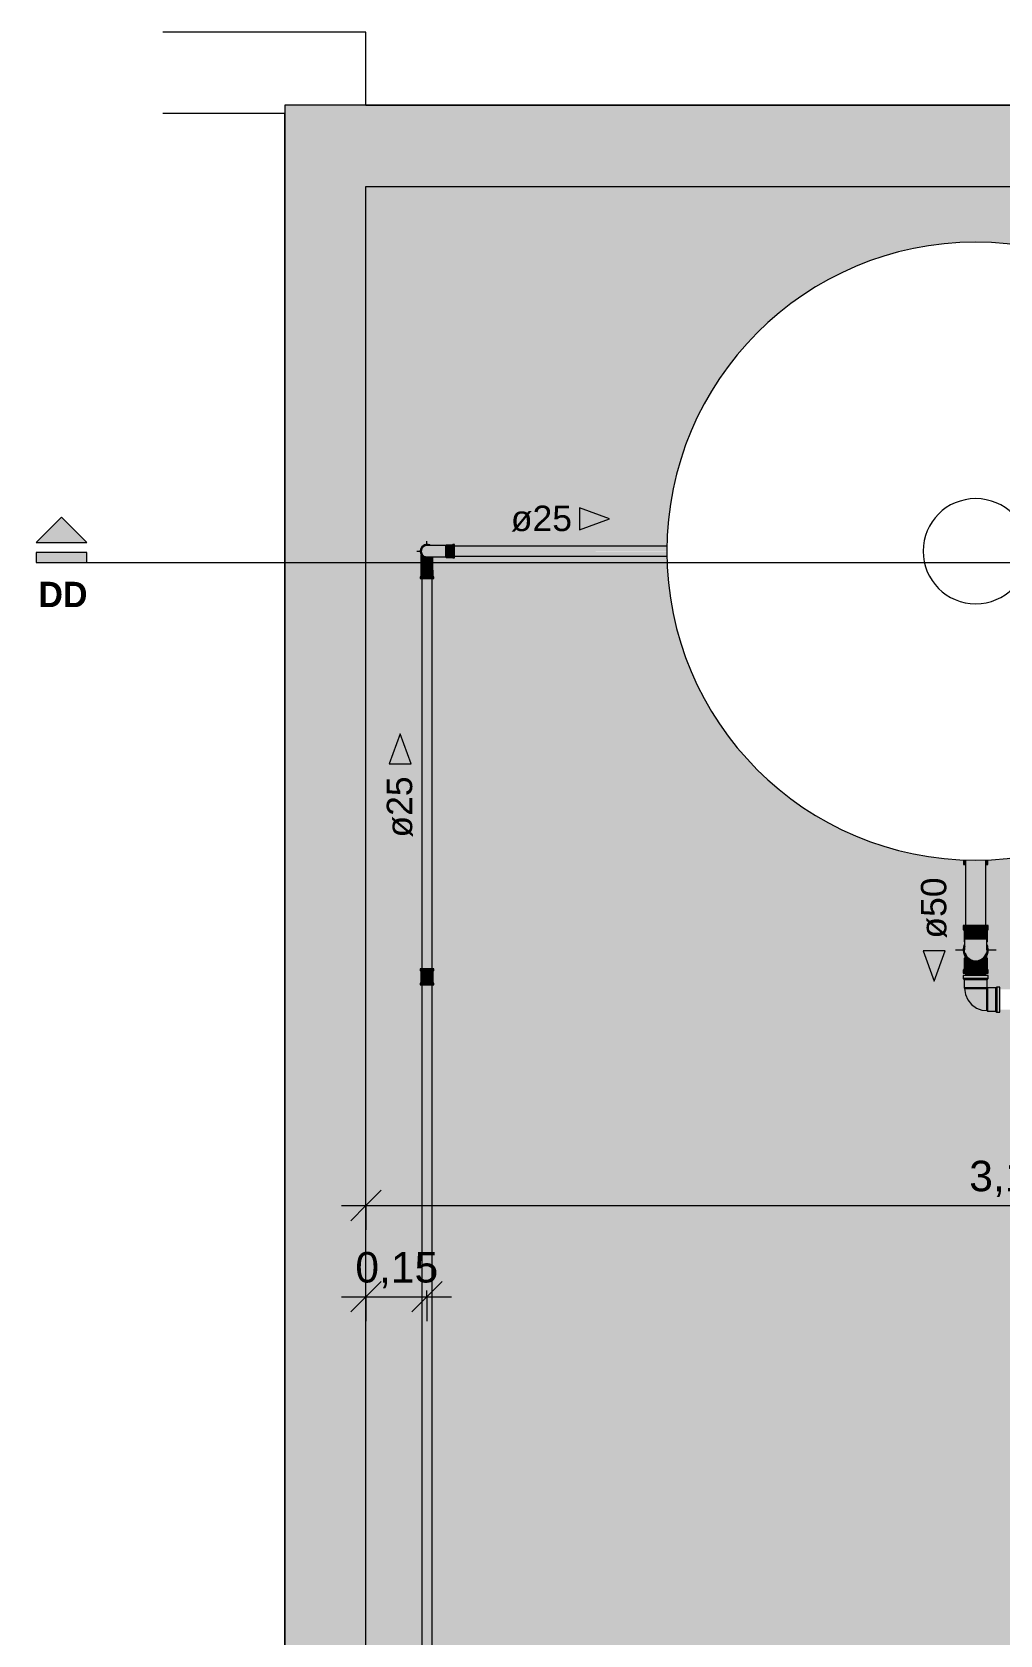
# Model space of a CAD drawing. Header units: metres. Extents: x -0.9 to 62, y -37.3 to 60.
# Drawn here: x 11.486 to 13.868, y 55.609 to 59.552 of the extents above; entities that cross this region are included whole.
import ezdxf

# ---------------------------------------------------------------- set-up
doc = ezdxf.new("R2010")
doc.units = ezdxf.units.M
for name, color, linetype, lineweight in [('A-ANNO-DIMS', 7, 'Continuous', 5), ('A-ANNO-DIMS-25', 7, 'Continuous', 5), ('A-DETL', 7, 'Continuous', 5), ('G-ANNO-SYMB', 7, 'Continuous', 5), ('G-ANNO-TEXT', 7, 'Continuous', 5), ('P-PIPE', 7, 'Continuous', 5), ('P-PIPE-CNTR', 7, 'Continuous', 5), ('P-PIPE-IDEN', 7, 'Continuous', 5), ('P-SANR-FIXT', 7, 'Continuous', 5)]:
    doc.layers.add(name, color=color, linetype=linetype, lineweight=lineweight)
doc.layers.add('A-FLOR', color=7, linetype='Continuous', lineweight=9, true_color=0x007f00)
doc.styles.add('Arial_2', font='arial.ttf', dxfattribs={"height": 0.075})
doc.styles.add('Arial_3', font='arial.ttf', dxfattribs={"height": 0.0625})
doc.styles.add('Century Gothic_B_1', font='GOTHICB.TTF', dxfattribs={"height": 0.0625})
doc.dimstyles.new('Diagonal_-_2_mm_Arial_-_PRETO', dxfattribs={"dimscale": 0.3048, "dimtxt": 0.076519, "dimasz": 0.246063, "dimexe": 0.19685, "dimexo": 0.123031, "dimgap": 0.04101, "dimtad": 1, "dimrnd": 0.01, "dimzin": 0, "dimdsep": 46, "dimtxsty": 'Arial_2', "dimblk1": 'OBLIQUE', "dimblk2": 'OBLIQUE', "dimsah": 1, "dimcen": 0.09, "dimdle": 0.19685, "dimazin": 0, "dimtfac": 1, "dimtdec": 4, "dimtix": 1, "dimtmove": 0, "dimatfit": 3, "dimfxl": 1, "dimtvp": 1, "dimtolj": 1, "dimtzin": 0, "dimarcsym": 2})

# ---------------------------------------------------------------- blocks, each defined once
blk = doc.blocks.new('AF_Soldavel_Curva 45_90 - Standard-V3-COBERTA 2')
at = {"layer": 'P-PIPE', "true_color": 0x69503c}
h = blk.add_hatch(color=27, dxfattribs=at)
h.paths.add_polyline_path([(42.7358, 58.2583), (42.7358, 58.2586), (42.7358, 58.2583)])
h.paths.add_polyline_path([(42.7392, 58.2588), (42.7409, 58.2592), (42.74, 58.2591)])
h.paths.add_polyline_path([(42.7444, 58.2888), (42.7444, 58.2889), (42.7444, 58.2889)])
for points in [[(42.7224, 58.2289), (42.7358, 58.2289), (42.7358, 58.2583), (42.7307, 58.2592), (42.7268, 58.2611), (42.7232, 58.2642), (42.7218, 58.2663), (42.7219, 58.2351), (42.722, 58.2289)], [(42.7433, 58.2289), (42.7496, 58.2289), (42.7498, 58.2608), (42.744, 58.2605), (42.7387, 58.2586), (42.7358, 58.2583), (42.736, 58.2289), (42.7432, 58.2289)], [(42.7357, 58.2074), (42.7358, 58.2074), (42.7357, 58.2114), (42.7195, 58.2114), (42.7195, 58.2074), (42.7337, 58.2074)], [(42.7261, 58.2114), (42.7358, 58.2114), (42.7357, 58.2128), (42.7207, 58.2126), (42.7199, 58.2114), (42.7252, 58.2114)], [(42.731, 58.2278), (42.7358, 58.2278), (42.7358, 58.2289), (42.7218, 58.2288), (42.7209, 58.2278), (42.7306, 58.2278)], [(42.7302, 58.2128), (42.7358, 58.2128), (42.7358, 58.2278), (42.7209, 58.2278), (42.7209, 58.2128), (42.7295, 58.2128)], [(42.7448, 58.2278), (42.7507, 58.2278), (42.7496, 58.2289), (42.7358, 58.2289), (42.7358, 58.2278), (42.7447, 58.2278)], [(42.7507, 58.2128), (42.7507, 58.2278), (42.7358, 58.2278), (42.7358, 58.2128), (42.7501, 58.2128)], [(42.752, 58.2114), (42.7507, 58.2128), (42.7358, 58.2128), (42.7358, 58.2114), (42.7517, 58.2114)], [(42.739, 58.2074), (42.7523, 58.2074), (42.752, 58.2114), (42.7358, 58.2114), (42.7358, 58.2074), (42.7387, 58.2074)]]:
    blk.add_hatch(color=27, dxfattribs=at).paths.add_polyline_path(points)
at = {"layer": 'P-PIPE'}
for p, q in [((42.7207, 58.2128), (42.7193, 58.2114)), ((42.7193, 58.2114), (42.7193, 58.2074)), ((42.7193, 58.2114), (42.7358, 58.2114)), ((42.7193, 58.2074), (42.7358, 58.2074)), ((42.7218, 58.2289), (42.7207, 58.2278)), ((42.7207, 58.2278), (42.7207, 58.2128)), ((42.7207, 58.2278), (42.7358, 58.2278)), ((42.7207, 58.2128), (42.7358, 58.2128)), ((42.7218, 58.2289), (42.7358, 58.2289)), ((42.7358, 58.2289), (42.7498, 58.2289)), ((42.7358, 58.2278), (42.7509, 58.2278)), ((42.7358, 58.2128), (42.7509, 58.2128)), ((42.7358, 58.2114), (42.7523, 58.2114)), ((42.7358, 58.2074), (42.7523, 58.2074)), ((42.7509, 58.2278), (42.7498, 58.2289)), ((42.7509, 58.2128), (42.7509, 58.2278)), ((42.7523, 58.2114), (42.7509, 58.2128)), ((42.7523, 58.2074), (42.7523, 58.2114))]:
    blk.add_line(p, q, dxfattribs=at)
at = {"layer": 'P-PIPE', "flags": 128}
for points in [[(42.7218, 58.2289), (42.7218, 58.2308), (42.7218, 58.2326), (42.7218, 58.2344), (42.7218, 58.2363), (42.7218, 58.2381), (42.7218, 58.2399), (42.7218, 58.2416), (42.7218, 58.2434), (42.7218, 58.2451), (42.7218, 58.2468), (42.7218, 58.2485), (42.7218, 58.2501), (42.7218, 58.2517), (42.7218, 58.2533), (42.7218, 58.2549), (42.7218, 58.2564), (42.7218, 58.2578), (42.7218, 58.2592), (42.7218, 58.2606), (42.7218, 58.2619), (42.7218, 58.2631), (42.7218, 58.2643), (42.7218, 58.2655), (42.7218, 58.2663)], [(42.7498, 58.2608), (42.7498, 58.2596), (42.7498, 58.2582), (42.7498, 58.2567), (42.7498, 58.2553), (42.7498, 58.2537), (42.7498, 58.2522), (42.7498, 58.2506), (42.7498, 58.2489), (42.7498, 58.2473), (42.7498, 58.2456), (42.7498, 58.2438), (42.7498, 58.2421), (42.7498, 58.2403), (42.7498, 58.2385), (42.7498, 58.2367), (42.7498, 58.2349), (42.7498, 58.2331), (42.7498, 58.2313), (42.7498, 58.2294), (42.7498, 58.2289)]]:
    blk.add_lwpolyline(points, dxfattribs=at)
at = {"layer": 'P-PIPE'}
for start, end in [(161.9863, 198.0137), (167.9802, 173.3548), (143.3217, 156.6996), (102.1038, 138.0303), (126.6473, 132.0268), (107.9793, 113.3553), (90, 96.6953), (83.3174, 90), (58.3361, 78.0272), (66.6447, 72.0207), (186.6467, 192.025), (203.3004, 216.6783), (221.9697, 257.8962), (227.9784, 233.3543), (246.6462, 252.0233), (263.3047, 270), (270, 276.6826), (281.9728, 301.6639), (287.9767, 293.3538)]:
    blk.add_arc((42.7358, 58.2748), 0.0165, start, end, dxfattribs=at)
blk = doc.blocks.new('AF_Soldavel_Curva 45_90 - Standard-V4-COBERTA 2')
at = {"layer": 'P-PIPE', "true_color": 0x69503c}
for points in [[(42.7207, 58.2748), (42.7217, 58.2802), (42.7242, 58.2845), (42.7288, 58.2881), (42.7334, 58.2897), (42.739, 58.2895), (42.7417, 58.2888), (42.7444, 58.2889), (42.7433, 58.2894), (42.7384, 58.2911), (42.7324, 58.2909), (42.7269, 58.2886), (42.7232, 58.2854), (42.7202, 58.2799), (42.7193, 58.2748), (42.7205, 58.2748)], [(42.7387, 58.2586), (42.744, 58.2608), (42.7405, 58.2607), (42.7379, 58.26), (42.7326, 58.2602), (42.7282, 58.2618), (42.7238, 58.2658), (42.7215, 58.27), (42.7205, 58.2748), (42.7193, 58.2748), (42.7203, 58.2692), (42.7237, 58.2638), (42.7282, 58.2603), (42.7336, 58.2586), (42.7384, 58.2586)], [(42.7207, 58.2748), (42.7218, 58.2748), (42.723, 58.2803), (42.7254, 58.2842), (42.7295, 58.2873), (42.7341, 58.2887), (42.74, 58.2891), (42.7382, 58.2897), (42.7326, 58.2895), (42.7282, 58.2879), (42.7238, 58.2838), (42.7216, 58.2798), (42.7207, 58.2751)], [(42.737, 58.26), (42.739, 58.2602), (42.7402, 58.2609), (42.7344, 58.261), (42.7326, 58.2613), (42.7282, 58.2631), (42.7246, 58.2665), (42.7226, 58.27), (42.7216, 58.2748), (42.7207, 58.2748), (42.7219, 58.2692), (42.7246, 58.2648), (42.7288, 58.2616), (42.7334, 58.26), (42.7358, 58.26)], [(42.7763, 58.2748), (42.7817, 58.275), (42.7817, 58.2887), (42.7534, 58.2889), (42.7334, 58.2887), (42.7275, 58.286), (42.7248, 58.2834), (42.7225, 58.2791), (42.7218, 58.2748), (42.7736, 58.2748)], [(42.7526, 58.2608), (42.7817, 58.261), (42.7817, 58.2748), (42.7218, 58.2748), (42.7229, 58.2695), (42.725, 58.2658), (42.7289, 58.2626), (42.7344, 58.261), (42.7414, 58.2609), (42.7498, 58.2608)], [(42.7817, 58.2748), (42.7828, 58.2748), (42.7828, 58.2897), (42.7817, 58.2883), (42.7817, 58.2748)], [(42.7828, 58.26), (42.7828, 58.2748), (42.7817, 58.2748), (42.7819, 58.2608)], [(42.7966, 58.2748), (42.7978, 58.2748), (42.7978, 58.2897), (42.7828, 58.2897), (42.7828, 58.2748)], [(42.7828, 58.26), (42.7978, 58.26), (42.7978, 58.2748), (42.7828, 58.2748), (42.7828, 58.2605)], [(42.7992, 58.2748), (42.7992, 58.2911), (42.7978, 58.2897), (42.7978, 58.2748)], [(42.7992, 58.2586), (42.7992, 58.2748), (42.7978, 58.2748), (42.798, 58.2598), (42.7982, 58.2596)], [(42.8032, 58.2748), (42.8032, 58.2913), (42.7992, 58.2911), (42.7992, 58.2748)], [(42.8032, 58.2583), (42.8032, 58.2748), (42.7992, 58.2747), (42.7992, 58.2586)]]:
    blk.add_hatch(color=27, dxfattribs=at).paths.add_polyline_path(points)
at = {"layer": 'P-PIPE'}
for p, q in [((42.7828, 58.2899), (42.7817, 58.2889)), ((42.7817, 58.2889), (42.7817, 58.2748)), ((42.7817, 58.2748), (42.7817, 58.2608)), ((42.7978, 58.2899), (42.7828, 58.2899)), ((42.7828, 58.2899), (42.7828, 58.2748)), ((42.7828, 58.2748), (42.7828, 58.2597)), ((42.7992, 58.2913), (42.7978, 58.2899)), ((42.7978, 58.2899), (42.7978, 58.2748)), ((42.7978, 58.2748), (42.7978, 58.2597)), ((42.8032, 58.2913), (42.7992, 58.2913)), ((42.7992, 58.2913), (42.7992, 58.2748)), ((42.7992, 58.2748), (42.7992, 58.2583)), ((42.8032, 58.2748), (42.8032, 58.2913)), ((42.8032, 58.2583), (42.8032, 58.2748)), ((42.7817, 58.2608), (42.7828, 58.2597)), ((42.7828, 58.2597), (42.7978, 58.2597)), ((42.7978, 58.2597), (42.7992, 58.2583)), ((42.7992, 58.2583), (42.8032, 58.2583))]:
    blk.add_line(p, q, dxfattribs=at)
at = {"layer": 'P-PIPE', "flags": 128}
for points in [[(42.7817, 58.2889), (42.7799, 58.2889), (42.778, 58.2889), (42.7762, 58.2889), (42.7744, 58.2889), (42.7726, 58.2889), (42.7708, 58.2889), (42.769, 58.2889), (42.7673, 58.2889), (42.7655, 58.2889), (42.7638, 58.2889), (42.7621, 58.2889), (42.7605, 58.2889), (42.7589, 58.2889), (42.7573, 58.2889), (42.7558, 58.2889), (42.7543, 58.2889), (42.7528, 58.2889), (42.7514, 58.2889), (42.7501, 58.2889), (42.7488, 58.2889), (42.7475, 58.2889), (42.7463, 58.2889), (42.7452, 58.2889), (42.7441, 58.2889), (42.7431, 58.2889), (42.7421, 58.2889), (42.7412, 58.2889), (42.7404, 58.2889), (42.7396, 58.2889), (42.7389, 58.2889), (42.7383, 58.2889), (42.7377, 58.2889), (42.7372, 58.2889), (42.7368, 58.2889), (42.7365, 58.2889), (42.7362, 58.2889), (42.736, 58.2889), (42.7359, 58.2889), (42.7358, 58.2889), (42.7358, 58.2889)], [(42.7358, 58.2608), (42.7358, 58.2608), (42.7359, 58.2608), (42.7361, 58.2608), (42.7364, 58.2608), (42.7367, 58.2608), (42.7371, 58.2608), (42.7376, 58.2608), (42.7381, 58.2608), (42.7387, 58.2608), (42.7394, 58.2608), (42.7402, 58.2608), (42.741, 58.2608), (42.7419, 58.2608), (42.7428, 58.2608), (42.7438, 58.2608), (42.7449, 58.2608), (42.746, 58.2608), (42.7472, 58.2608), (42.7484, 58.2608), (42.7497, 58.2608), (42.7511, 58.2608), (42.7524, 58.2608), (42.7539, 58.2608), (42.7554, 58.2608), (42.7569, 58.2608), (42.7585, 58.2608), (42.7601, 58.2608), (42.7617, 58.2608), (42.7634, 58.2608), (42.7651, 58.2608), (42.7668, 58.2608), (42.7685, 58.2608), (42.7703, 58.2608), (42.7721, 58.2608), (42.7739, 58.2608), (42.7757, 58.2608), (42.7775, 58.2608), (42.7794, 58.2608), (42.7812, 58.2608), (42.7817, 58.2608)]]:
    blk.add_lwpolyline(points, dxfattribs=at)
at = {"layer": 'P-PIPE'}
for radius, start, end in [(0.0165, 58.4133, 180), (0.0165, 161.9863, 180), (0.0165, 180, 198.0137), (0.0165, 180, 301.5867), (0.0165, 143.3217, 156.6996), (0.0151, 69.4774, 180), (0.0151, 180, 290.5226), (0.014, 86.9703, 180), (0.014, 180, 273.0297), (0.0165, 102.1038, 138.0303), (0.0165, 83.3174, 96.6953), (0.0165, 58.3361, 78.0272), (0.0165, 203.3004, 216.6783), (0.0165, 221.9697, 257.8962), (0.0165, 263.3047, 276.6826), (0.0165, 281.9728, 301.6639)]:
    blk.add_arc((42.7358, 58.2748), radius, start, end, dxfattribs=at)
blk = doc.blocks.new('Joelho 45_90 - Agua Fria_Soldavel - MEP - Tigre - Standard-V5-COBERTA 2')
at = {"layer": 'P-PIPE', "true_color": 0x69503c}
for points in [[(0.0307, 0.0521), (0.0307, 0.0596), (-0.0308, 0.0596), (-0.0308, 0.0521), (0.0297, 0.0521)], [(0.0307, 0.0521), (-0.0308, 0.0521), (-0.0287, 0.0491), (0.0286, 0.0491), (0.0289, 0.0495)], [(0.0286, 0.0416), (0.0286, 0.0491), (-0.0287, 0.0491), (-0.0287, 0.0291), (0.0286, 0.0291)], [(-0.0521, 0.0307), (-0.0596, 0.0307), (-0.0596, -0.0308), (-0.0521, -0.0308), (-0.0521, 0.0303)], [(-0.0491, 0.0278), (-0.0491, 0.0286), (-0.0521, 0.0307), (-0.0521, -0.0308), (-0.0491, -0.0287), (-0.0491, 0.0277)], [(-0.0291, 0.0104), (-0.0291, 0.0286), (-0.0491, 0.0286), (-0.0491, -0.0287), (-0.0291, -0.0287), (-0.0291, 0.0096)], [(-0.0274, -0.025), (-0.0277, 0.0274), (-0.0291, 0.0286), (-0.0291, -0.0287), (-0.0274, -0.0269), (-0.0274, -0.0251)], [(0.0286, 0.0291), (-0.0287, 0.0291), (-0.0269, 0.0274), (0.0271, 0.0274), (0.0278, 0.0281)], [(0.0271, 0.0274), (-0.0272, 0.0272), (-0.0274, 0.0246), (-0.0274, -0.0272), (-0.0168, -0.0261), (-0.0054, -0.0224), (0.004, -0.0171), (0.0112, -0.0112), (0.0184, -0.002), (0.0231, 0.007), (0.0262, 0.018), (0.0269, 0.0251)]]:
    blk.add_hatch(color=27, dxfattribs=at).paths.add_polyline_path(points)
at = {"layer": 'P-PIPE'}
for p, q in [((-0.0308, 0.0596), (-0.0308, 0.0521)), ((0.0307, 0.0596), (-0.0308, 0.0596)), ((-0.0308, 0.0521), (-0.0287, 0.0491)), ((-0.0308, 0.0521), (0.0307, 0.0521)), ((-0.0287, 0.0491), (-0.0287, 0.0291)), ((-0.0287, 0.0491), (0.0286, 0.0491)), ((0.0286, 0.0491), (0.0307, 0.0521)), ((0.0286, 0.0291), (0.0286, 0.0491)), ((0.0307, 0.0521), (0.0307, 0.0596)), ((-0.0521, 0.0307), (-0.0596, 0.0307)), ((-0.0596, 0.0307), (-0.0596, -0.0308)), ((-0.0491, 0.0286), (-0.0521, 0.0307)), ((-0.0521, 0.0307), (-0.0521, -0.0308)), ((-0.0291, 0.0286), (-0.0491, 0.0286)), ((-0.0491, 0.0286), (-0.0491, -0.0287)), ((-0.0274, 0.0271), (-0.0291, 0.0286)), ((-0.0291, 0.0286), (-0.0291, -0.0287)), ((-0.0291, -0.0287), (-0.0291, 0.0286)), ((-0.0287, 0.0291), (0.0286, 0.0291)), ((-0.0287, 0.0291), (-0.0272, 0.0274)), ((0.0286, 0.0291), (-0.0287, 0.0291)), ((-0.0274, -0.0272), (-0.0274, 0.0271)), ((-0.0274, 0.0271), (-0.0274, -0.0272)), ((-0.0272, 0.0274), (0.0271, 0.0274)), ((0.0271, 0.0274), (-0.0272, 0.0274)), ((0.0271, 0.0274), (0.0286, 0.0291)), ((-0.0596, -0.0308), (-0.0521, -0.0308)), ((-0.0521, -0.0308), (-0.0491, -0.0287)), ((-0.0491, -0.0287), (-0.0291, -0.0287)), ((-0.0291, -0.0287), (-0.0274, -0.0272))]:
    blk.add_line(p, q, dxfattribs=at)
at = {"layer": 'P-PIPE', "flags": 128}
for points in [[(-0.0274, -0.0272), (-0.0129, -0.0252), (0.0006, -0.0194), (0.012, -0.0103), (0.0206, 0.0016), (0.0258, 0.0153), (0.0271, 0.0274)], [(-0.0272, 0.0274), (-0.0273, 0.0272), (-0.0274, 0.0271)]]:
    blk.add_lwpolyline(points, dxfattribs=at)
blk = doc.blocks.new('Joelho 45_90 - Agua Fria_Soldavel - MEP - Tigre - Standard-V6-COBERTA 2')
at = {"layer": 'P-PIPE', "true_color": 0x69503c}
for points in [[(44.0573, 57.3463), (44.0858, 57.3463), (44.0858, 57.3538), (44.055, 57.3538), (44.0555, 57.3463), (44.057, 57.3463)], [(44.0581, 57.3433), (44.0858, 57.3433), (44.0858, 57.3463), (44.0592, 57.3463), (44.0592, 57.3463), (44.0557, 57.3461), (44.0576, 57.3433)], [(44.0571, 57.3233), (44.0858, 57.3233), (44.0858, 57.3433), (44.0576, 57.3433), (44.0572, 57.3257)], [(44.0858, 57.3433), (44.1142, 57.3435), (44.1159, 57.3463), (44.0858, 57.3463)], [(44.0932, 57.3233), (44.1144, 57.3233), (44.114, 57.3433), (44.0858, 57.3433), (44.0858, 57.3233), (44.0928, 57.3233)], [(44.0858, 57.2634), (44.0858, 57.2655), (44.0783, 57.2665), (44.0706, 57.27), (44.0649, 57.2747), (44.0607, 57.2806), (44.058, 57.2877), (44.0573, 57.295), (44.0583, 57.3021), (44.0588, 57.3038), (44.0586, 57.3081), (44.0555, 57.2992), (44.0555, 57.2888), (44.0596, 57.2783), (44.0666, 57.2703), (44.0753, 57.2653), (44.0853, 57.2635)], [(44.0858, 57.2655), (44.0858, 57.267), (44.0779, 57.2683), (44.0718, 57.271), (44.0663, 57.2754), (44.0623, 57.2806), (44.0595, 57.2877), (44.0586, 57.2942), (44.0586, 57.3029), (44.0581, 57.3012), (44.0571, 57.2942), (44.0581, 57.2868), (44.0616, 57.279), (44.0663, 57.2733), (44.0725, 57.269), (44.0793, 57.2664), (44.082, 57.266)], [(44.0702, 57.3216), (44.0858, 57.3216), (44.0858, 57.3233), (44.0574, 57.323), (44.0589, 57.3216), (44.0698, 57.3216)], [(44.0858, 57.267), (44.0858, 57.3216), (44.0586, 57.3216), (44.0588, 57.2927), (44.0597, 57.2868), (44.0623, 57.2806), (44.067, 57.2747), (44.0731, 57.2703), (44.0794, 57.2679), (44.0833, 57.2674)], [(44.0934, 57.3216), (44.1131, 57.3217), (44.1142, 57.3233), (44.0858, 57.3233), (44.0858, 57.3216), (44.0934, 57.3216)], [(44.0858, 57.267), (44.0938, 57.2684), (44.0998, 57.271), (44.1054, 57.2755), (44.1093, 57.2806), (44.1121, 57.2877), (44.1129, 57.2942), (44.1127, 57.3216), (44.0858, 57.3216), (44.0858, 57.2674)], [(44.0858, 57.2634), (44.0963, 57.2653), (44.1061, 57.2712), (44.1124, 57.2788), (44.1161, 57.2892), (44.1161, 57.2995), (44.1129, 57.3078), (44.1129, 57.3029), (44.1136, 57.3007), (44.1144, 57.2942), (44.1135, 57.2868), (44.1099, 57.279), (44.1053, 57.2733), (44.0994, 57.2691), (44.0923, 57.2664), (44.0858, 57.2655), (44.0858, 57.2645)], [(44.0858, 57.2655), (44.0933, 57.2666), (44.101, 57.27), (44.1061, 57.2739), (44.1109, 57.2806), (44.1136, 57.2877), (44.1144, 57.2942), (44.1132, 57.3021), (44.1128, 57.3026), (44.1129, 57.2935), (44.1119, 57.2868), (44.1087, 57.2799), (44.1042, 57.2744), (44.0986, 57.2704), (44.0923, 57.2679), (44.0858, 57.267), (44.0858, 57.2661)]]:
    blk.add_hatch(color=27, dxfattribs=at).paths.add_polyline_path(points)
h = blk.add_hatch(color=27, dxfattribs=at)
h.paths.add_polyline_path([(44.1124, 57.3471), (44.1124, 57.3471), (44.1124, 57.3516)])
h.paths.add_polyline_path([(44.0865, 57.3463), (44.1124, 57.3463), (44.1124, 57.3463), (44.1161, 57.3463), (44.1165, 57.3538), (44.0858, 57.3538), (44.0858, 57.3463)])
at = {"layer": 'P-PIPE'}
for p, q in [((44.055, 57.3538), (44.055, 57.3463)), ((44.0858, 57.3538), (44.055, 57.3538)), ((44.055, 57.3463), (44.0571, 57.3433)), ((44.0858, 57.3463), (44.055, 57.3463)), ((44.0571, 57.3433), (44.0571, 57.3233)), ((44.0858, 57.3433), (44.0571, 57.3433)), ((44.1165, 57.3538), (44.0858, 57.3538)), ((44.1165, 57.3463), (44.0858, 57.3463)), ((44.1144, 57.3433), (44.0858, 57.3433)), ((44.1144, 57.3433), (44.1165, 57.3463)), ((44.1144, 57.3233), (44.1144, 57.3433)), ((44.1165, 57.3463), (44.1165, 57.3538)), ((44.0571, 57.3233), (44.0586, 57.3216)), ((44.0858, 57.3233), (44.0571, 57.3233)), ((44.0571, 57.3233), (44.0858, 57.3233)), ((44.0586, 57.3216), (44.0858, 57.3216)), ((44.0858, 57.3216), (44.0586, 57.3216)), ((44.1144, 57.3233), (44.0858, 57.3233)), ((44.0858, 57.3233), (44.1144, 57.3233)), ((44.0858, 57.3216), (44.1129, 57.3216)), ((44.1129, 57.3216), (44.0858, 57.3216)), ((44.1129, 57.3216), (44.1144, 57.3233))]:
    blk.add_line(p, q, dxfattribs=at)
at = {"layer": 'P-PIPE', "flags": 128}
for points in [[(44.0586, 57.3216), (44.0586, 57.3114), (44.0586, 57.3027), (44.0586, 57.2967), (44.0586, 57.2942), (44.0586, 57.2942)], [(44.1129, 57.2942), (44.1129, 57.2961), (44.1129, 57.3017), (44.1129, 57.3101), (44.1129, 57.3202), (44.1129, 57.3216)]]:
    blk.add_lwpolyline(points, dxfattribs=at)
at = {"layer": 'P-PIPE'}
for radius, start, end in [(0.0308, 152.6936, 270), (0.0307, 173.3147, 186.6915), (0.0307, 152.7359, 168.025), (0.0287, 161.5844, 270), (0.0286, 161.5844, 270), (0.0286, 167.9802, 173.3548), (0.0286, 186.6467, 192.025), (0.0307, 270, 27.4749), (0.0286, 270, 18.449), (0.0286, 270, 18.449), (0.0308, 11.975, 27.7355), (0.0286, 6.6452, 12.0198), (0.0287, 347.975, 353.3533), (0.0308, 353.3085, 6.6853), (0.0307, 191.9794, 228.0265), (0.0271, 195, 270), (0.0271, 195, 270), (0.0286, 227.9784, 233.3543), (0.0307, 233.3167, 246.6935), (0.0286, 246.6462, 252.0233), (0.0307, 251.9815, 270), (0.0271, 270, 345), (0.0271, 270, 345), (0.0307, 270, 288.0185), (0.0286, 287.9767, 293.3538), (0.0308, 293.3065, 306.6833), (0.0287, 306.6457, 312.0216), (0.0308, 311.9735, 348.0206)]:
    blk.add_arc((44.0858, 57.2942), radius, start, end, dxfattribs=at)
blk = doc.blocks.new('AF_Registro Esfera VS Compacto - Soldável - 50 mm-V7-COBERTA 2')
at = {"layer": 'P-PIPE', "true_color": 0x69503c}
for points in [[(-0.0599, 0.0289), (-0.0599, 0.025), (-0.0489, 0.025), (-0.0487, 0.0301), (-0.0599, 0.0299), (-0.0599, 0.0296)], [(-0.0599, -0.0299), (-0.0487, -0.0301), (-0.0489, -0.025), (-0.0599, -0.025), (-0.0599, -0.0296)]]:
    blk.add_hatch(color=27, dxfattribs=at).paths.add_polyline_path(points)
at = {"layer": 'P-PIPE'}
for p, q in [((-0.0487, 0.0301), (-0.0599, 0.0299)), ((-0.0599, 0.0299), (-0.0599, 0.0251)), ((-0.0599, -0.0251), (-0.0599, -0.0299)), ((-0.0599, -0.0299), (-0.0487, -0.0301))]:
    blk.add_line(p, q, dxfattribs=at)
blk = doc.blocks.new('Luva - Agua Fria_Soldavel - MEP - Tigre - Standard-V8-COBERTA 2')
at = {"layer": 'P-PIPE', "true_color": 0x69503c}
for points in [[(-0.02, 0), (-0.02, -0.017), (-0.016, -0.017), (-0.016, 0.017), (-0.02, 0.017), (-0.02, 0)], [(-0.016, -0.0142), (-0.016, -0.017), (-0.0141, -0.0147), (-0.0141, 0.0151), (-0.016, 0.017), (-0.016, -0.013)], [(-0.0141, -0.0121), (-0.0141, -0.0151), (0.0141, -0.0151), (0.0141, 0.0151), (-0.0141, 0.0151), (-0.0141, -0.0121)], [(0.0141, -0.0147), (0.0141, -0.0151), (0.016, -0.017), (0.016, 0.017), (0.0141, 0.0147), (0.0141, -0.0146)], [(0.016, 0.0165), (0.016, -0.017), (0.02, -0.017), (0.02, 0.017), (0.016, 0.017)]]:
    blk.add_hatch(color=27, dxfattribs=at).paths.add_polyline_path(points)
at = {"layer": 'P-PIPE'}
for p, q in [((-0.016, 0.017), (-0.02, 0.017)), ((-0.02, 0.017), (-0.02, -0.017)), ((-0.0141, 0.0151), (-0.016, 0.017)), ((-0.016, 0.017), (-0.016, -0.017)), ((0.0141, 0.0151), (-0.0141, 0.0151)), ((-0.0141, 0.0151), (-0.0141, -0.0151)), ((0.016, 0.017), (0.0141, 0.0151)), ((0.0141, 0.0151), (0.0141, -0.0151)), ((0.02, 0.017), (0.016, 0.017)), ((0.016, 0.017), (0.016, -0.017)), ((0.02, -0.017), (0.02, 0.017)), ((-0.02, -0.017), (-0.016, -0.017)), ((-0.016, -0.017), (-0.0141, -0.0151)), ((-0.0141, -0.0151), (0.0141, -0.0151)), ((0.0141, -0.0151), (0.016, -0.017)), ((0.016, -0.017), (0.02, -0.017))]:
    blk.add_line(p, q, dxfattribs=at)
blk = doc.blocks.new('Caixa d_água de polietileno 1000 a 5000 Litros - Fortlev - 1000 L-3723394-COBERTA 2')
at = {"layer": 'P-SANR-FIXT', "color": 8, "true_color": 0x808080}
for radius, start, end in [(0.76, 360, 180), (0.1293, 360, 180), (0.1293, 180, 360), (0.76, 180, 360)]:
    blk.add_arc((0, 0), radius, start, end, dxfattribs=at)
blk = doc.blocks.new('Corte - Padrão-73672-COBERTA 2')
at = {"layer": 'G-ANNO-SYMB'}
for points in [[(-0.00251, 0.00198), (-0.00001, 0.00448), (0.00249, 0.00198)], [(0.00249, 0.001), (0.00249, 0), (-0.00251, 0), (-0.00251, 0.001)]]:
    blk.add_hatch(color=256, dxfattribs=at).paths.add_polyline_path(points)
for p, q in [((-0.00001, 0.00448), (-0.00251, 0.00198)), ((0.00249, 0.00198), (-0.00001, 0.00448)), ((-0.00251, 0.00198), (0.00249, 0.00198)), ((0.00249, 0.001), (-0.00251, 0.001)), ((-0.00251, 0.001), (-0.00251, 0)), ((0.00249, 0), (0.00249, 0.001)), ((-0.00251, 0), (0.00249, 0))]:
    blk.add_line(p, q, dxfattribs=at)
blk = doc.blocks.new('Anotacao_Tuboseta - Fluxo 2-2612755-COBERTA 2')
at = {"layer": 'P-PIPE-IDEN'}
blk.add_hatch(color=256, dxfattribs=at).paths.add_polyline_path([(0, -0.00108), (-0.00297, 0), (0, 0.00108)])
for p, q in [((0, 0.00108), (-0.00297, 0)), ((-0.00297, 0), (0, -0.00108)), ((0, -0.00108), (0, 0.00108))]:
    blk.add_line(p, q, dxfattribs=at)
blk = doc.blocks.new('Anotacao_Tuboseta - Fluxo 1-2612753-COBERTA 2')
at = {"layer": 'P-PIPE-IDEN'}
blk.add_hatch(color=256, dxfattribs=at).paths.add_polyline_path([(0, -0.00108), (0, 0.00108), (0.00297, 0)])
for p, q in [((0.00297, 0), (0, 0.00108)), ((0, 0.00108), (0, -0.00108)), ((0, -0.00108), (0.00297, 0))]:
    blk.add_line(p, q, dxfattribs=at)
blk = doc.blocks.new('DIMBLOCK2-COBERTA 2')
at = {"layer": 'A-ANNO-DIMS-25'}
for p, q in [((15.4786, 56.6656), (15.4786, 57.1488)), ((12.248, 56.6656), (15.4786, 56.6656)), ((12.308, 56.6656), (12.308, 56.6811)), ((12.308, 56.6656), (12.308, 56.6056)), ((15.4786, 56.6656), (15.4786, 56.6056))]:
    blk.add_line(p, q, dxfattribs=at)
at = {"layer": 'A-ANNO-DIMS-25', "lineweight": 20}
for p, q in [((12.308, 56.6656), (12.3455, 56.7031)), ((15.4786, 56.6656), (15.5161, 56.7031)), ((12.308, 56.6656), (12.2705, 56.6281)), ((15.4786, 56.6656), (15.4411, 56.6281))]:
    blk.add_line(p, q, dxfattribs=at)
at = {"layer": 'A-ANNO-DIMS-25', "color": 0, "insert": (13.7921, 56.7755), "char_height": 0.075, "width": 0.242979, "attachment_point": 1, "line_spacing_factor": 0.941778, "style": 'Arial_2'}
blk.add_mtext('3,17', dxfattribs=at)
blk = doc.blocks.new('_Oblique')
at = {"color": 0, "linetype": 'ByBlock', "lineweight": -2}
blk.add_line((-0.5, -0.5), (0.5, 0.5), dxfattribs=at)
blk = doc.blocks.new('DIMBLOCK5-COBERTA 2')
at = {"layer": 'A-ANNO-DIMS-25', "lineweight": 20}
for p, q in [((12.308, 56.4411), (12.3455, 56.4786)), ((12.458, 56.4411), (12.4955, 56.4786)), ((12.308, 56.4411), (12.2705, 56.4036)), ((12.458, 56.4411), (12.4205, 56.4036))]:
    blk.add_line(p, q, dxfattribs=at)
at = {"layer": 'A-ANNO-DIMS-25'}
for p, q in [((12.248, 56.4411), (12.518, 56.4411)), ((12.308, 56.4411), (12.308, 56.4566)), ((12.308, 56.4411), (12.308, 56.3811)), ((12.458, 56.4411), (12.458, 56.4566)), ((12.458, 56.4411), (12.458, 56.3811))]:
    blk.add_line(p, q, dxfattribs=at)
at = {"layer": 'A-ANNO-DIMS-25', "color": 0, "insert": (12.2818, 56.551), "char_height": 0.075, "width": 0.242979, "attachment_point": 1, "line_spacing_factor": 0.941778, "style": 'Arial_2'}
blk.add_mtext('0,15', dxfattribs=at)

msp = doc.modelspace()

# ---------------------------------------------------------------- hatches: boundary and pattern name
at = {"layer": 'A-FLOR', "true_color": 0x464646}
h = msp.add_hatch(color=49, dxfattribs=at)
h.paths.add_polyline_path([(15.4624, 57.6018), (15.4624, 57.6018), (15.4624, 57.6044)])
h.paths.add_polyline_path([(12.108, 51.9018), (12.309, 51.9018), (12.3265, 51.9193), (12.3266, 51.9206), (12.3372, 51.9312), (12.3373, 51.9333), (12.3399, 51.9361), (12.3427, 51.9333), (12.4129, 52.0036), (12.4101, 52.0064), (12.4133, 52.0092), (12.4151, 52.0095), (12.4258, 52.0198), (12.427, 52.0199), (12.4342, 52.0287), (12.4396, 52.0387), (12.4429, 52.0501), (12.4438, 52.061), (12.4429, 52.0619), (12.4429, 52.0769), (12.4415, 52.0783), (12.4415, 52.0823), (12.4455, 52.0823), (12.4455, 57.2078), (12.441, 57.2078), (12.441, 57.2118), (12.4429, 57.2137), (12.4429, 57.2419), (12.441, 57.2438), (12.441, 57.2478), (12.4455, 57.2478), (12.4453, 58.2074), (12.4415, 58.2074), (12.4418, 58.2114), (12.4432, 58.2128), (12.4432, 58.2278), (12.4442, 58.2289), (12.4437, 58.2667), (12.442, 58.2716), (12.4415, 58.2748), (12.4425, 58.2805), (12.446, 58.286), (12.4469, 58.2869), (12.4505, 58.2894), (12.4552, 58.2911), (12.4618, 58.2908), (12.4631, 58.2904), (12.4677, 58.2889), (12.4811, 58.2889), (12.5041, 58.2888), (12.505, 58.2897), (12.52, 58.2897), (12.5214, 58.2911), (12.5254, 58.2911), (12.5254, 58.2873), (13.0484, 58.2873), (13.0495, 58.3226), (13.054, 58.3701), (13.0615, 58.4172), (13.0719, 58.4638), (13.0852, 58.5097), (13.1014, 58.5546), (13.1204, 58.5984), (13.142, 58.641), (13.1664, 58.6821), (13.1932, 58.7216), (13.2225, 58.7593), (13.254, 58.7951), (13.2878, 58.8288), (13.3236, 58.8604), (13.3613, 58.8897), (13.4008, 58.9165), (13.4419, 58.9408), (13.4844, 58.9625), (13.5283, 58.9815), (13.5732, 58.9976), (13.619, 59.011), (13.6656, 59.0214), (13.7128, 59.0288), (13.7603, 59.0333), (13.808, 59.0348), (13.8558, 59.0333), (13.9033, 59.0288), (13.9504, 59.0214), (13.997, 59.011), (14.0429, 58.9976), (14.0878, 58.9815), (14.1316, 58.9625), (14.1742, 58.9408), (14.2153, 58.9165), (14.2548, 58.8897), (14.2925, 58.8604), (14.3283, 58.8288), (14.3621, 58.7951), (14.3936, 58.7593), (14.4229, 58.7216), (14.4497, 58.6821), (14.474, 58.641), (14.4957, 58.5984), (14.5147, 58.5546), (14.5308, 58.5097), (14.5442, 58.4638), (14.5546, 58.4172), (14.562, 58.3701), (14.5665, 58.3226), (14.5671, 58.3053), (14.5929, 58.3048), (14.5929, 58.2998), (15.0984, 58.2998), (15.0984, 58.3056), (15.1081, 58.3051), (15.1111, 58.3031), (15.1289, 58.3035), (15.1295, 58.3031), (15.131, 58.3031), (15.1311, 58.3699), (15.1298, 58.3713), (15.1296, 58.3975), (15.1278, 58.4002), (15.1273, 58.4077), (15.133, 58.4077), (15.133, 59.0448), (15.1429, 59.0575), (15.1429, 59.0639), (15.1409, 59.0659), (15.1409, 59.0699), (15.1455, 59.0699), (15.1453, 59.1379), (15.1415, 59.1379), (15.1421, 59.1423), (15.1432, 59.1433), (15.1432, 59.1583), (15.1442, 59.1594), (15.1437, 59.1971), (15.1418, 59.2029), (15.1419, 59.2086), (15.1441, 59.214), (15.1478, 59.2182), (15.1532, 59.221), (15.158, 59.2218), (15.1642, 59.2205), (15.1691, 59.2174), (15.1726, 59.2129), (15.1743, 59.2078), (15.1742, 59.2021), (15.1721, 59.1956), (15.172, 59.1687), (15.1721, 59.1592), (15.1729, 59.1583), (15.1729, 59.1433), (15.1743, 59.1419), (15.1743, 59.1379), (15.1705, 59.1379), (15.1705, 59.0699), (15.1751, 59.0699), (15.1751, 59.0659), (15.1731, 59.0639), (15.1731, 59.0575), (15.1832, 59.0446), (15.183, 58.4077), (15.1888, 58.4077), (15.1883, 58.4002), (15.1863, 58.3972), (15.1863, 58.3713), (15.1848, 58.3696), (15.1851, 58.3455), (15.1851, 58.3154), (15.185, 58.3), (15.1854, 58.2884), (15.1877, 58.2828), (15.1888, 58.2748), (15.1877, 58.2669), (15.1843, 58.2589), (15.1796, 58.253), (15.1733, 58.2482), (15.166, 58.2451), (15.158, 58.2441), (15.1495, 58.2454), (15.1433, 58.2477), (15.1384, 58.2474), (15.137, 58.2466), (15.1294, 58.2466), (15.1289, 58.2462), (15.1108, 58.2464), (15.1081, 58.2446), (15.0984, 58.2441), (15.0984, 58.2498), (14.5929, 58.2498), (14.5929, 58.2449), (14.5671, 58.2442), (14.5665, 58.227), (14.562, 58.1796), (14.5536, 58.128), (14.5442, 58.0858), (14.5308, 58.04), (14.5147, 57.9951), (14.4957, 57.9512), (14.474, 57.9087), (14.4497, 57.8676), (14.4229, 57.8281), (14.3936, 57.7904), (14.3621, 57.7546), (14.3283, 57.7208), (14.2925, 57.6892), (14.2548, 57.66), (14.2153, 57.6331), (14.1742, 57.6088), (14.1316, 57.5872), (14.0878, 57.5682), (14.0429, 57.552), (13.997, 57.5387), (13.9504, 57.5283), (13.9033, 57.5208), (13.8558, 57.5163), (13.8382, 57.5158), (13.838, 57.5046), (13.833, 57.5046), (13.833, 57.3538), (13.8388, 57.3538), (13.8383, 57.3441), (13.8363, 57.3411), (13.8365, 57.3204), (13.8363, 57.3149), (13.8352, 57.3135), (13.8354, 57.3078), (13.8377, 57.3021), (13.8388, 57.2942), (13.8377, 57.2862), (13.8351, 57.2794), (13.8352, 57.2748), (13.8365, 57.2732), (13.8365, 57.2469), (13.8383, 57.2443), (13.8388, 57.2368), (13.833, 57.2368), (13.833, 57.2314), (13.8388, 57.2314), (13.8388, 57.2239), (13.8367, 57.2209), (13.8367, 57.2009), (13.8352, 57.1992), (13.8353, 57.199), (13.8355, 57.199), (13.8371, 57.2005), (13.8575, 57.2007), (13.8605, 57.2026), (13.8676, 57.2026), (13.8676, 57.1968), (15.0581, 57.1968), (15.0707, 57.1869), (15.0771, 57.1869), (15.0791, 57.1889), (15.0831, 57.1889), (15.0831, 57.1843), (15.4466, 57.1845), (15.4466, 57.1883), (15.4506, 57.1883), (15.452, 57.1869), (15.4635, 57.1869), (15.4635, 57.1984), (15.4621, 57.1998), (15.4621, 57.2038), (15.4661, 57.2038), (15.4661, 57.5683), (15.4621, 57.5683), (15.4627, 57.5726), (15.4638, 57.5737), (15.4638, 57.5867), (15.4646, 57.5875), (15.4643, 57.5936), (15.4624, 57.599), (15.4625, 57.6051), (15.4643, 57.6101), (15.4687, 57.6149), (15.4735, 57.6174), (15.4793, 57.6182), (15.4843, 57.6173), (15.4897, 57.6139), (15.4932, 57.6094), (15.4949, 57.6044), (15.4949, 57.599), (15.4927, 57.5933), (15.4927, 57.5875), (15.4937, 57.5864), (15.4937, 57.5735), (15.4949, 57.5723), (15.4949, 57.5683), (15.4911, 57.5683), (15.4913, 57.2038), (15.4951, 57.2038), (15.4951, 57.1998), (15.4937, 57.1984), (15.4937, 57.1869), (15.5052, 57.1869), (15.5066, 57.1883), (15.5106, 57.1883), (15.5106, 57.1843), (21.2266, 57.1843), (21.2266, 57.1888), (21.2306, 57.1888), (21.2325, 57.1869), (21.2607, 57.1869), (21.2626, 57.1888), (21.2666, 57.1888), (21.2666, 57.1843), (22.7262, 57.1846), (22.7262, 57.1883), (22.7306, 57.1878), (22.7316, 57.1867), (22.7466, 57.1867), (22.7477, 57.1857), (22.776, 57.1859), (22.7854, 57.1861), (22.791, 57.1881), (22.7969, 57.1879), (22.8025, 57.1856), (22.8065, 57.182), (22.8092, 57.177), (22.8101, 57.1718), (22.8087, 57.1655), (22.8057, 57.1607), (22.8012, 57.1573), (22.7961, 57.1556), (22.7907, 57.1556), (22.784, 57.1578), (22.7706, 57.1578), (22.7476, 57.1579), (22.7466, 57.157), (22.7316, 57.157), (22.7302, 57.1556), (22.7262, 57.1556), (22.7262, 57.1593), (21.2666, 57.1592), (21.2666, 57.1548), (21.2626, 57.1548), (21.2607, 57.1567), (21.2325, 57.1567), (21.2306, 57.1548), (21.2266, 57.1548), (21.2266, 57.1593), (15.5106, 57.1592), (15.5106, 57.1553), (15.5066, 57.1553), (15.5052, 57.1567), (15.4891, 57.1567), (15.488, 57.1578), (15.4691, 57.1576), (15.4681, 57.1567), (15.452, 57.1567), (15.4506, 57.1553), (15.4466, 57.1553), (15.4466, 57.1593), (15.0831, 57.1592), (15.0831, 57.1547), (15.0791, 57.1547), (15.0771, 57.1567), (15.0707, 57.1567), (15.0578, 57.1466), (13.8676, 57.1468), (13.8676, 57.1411), (13.8601, 57.1411), (13.8571, 57.1432), (13.8371, 57.1432), (13.8354, 57.1447), (13.8248, 57.1457), (13.8135, 57.1494), (13.804, 57.1548), (13.7963, 57.1614), (13.7901, 57.1689), (13.7849, 57.1788), (13.7819, 57.189), (13.7809, 57.1992), (13.7794, 57.2009), (13.7791, 57.2213), (13.7773, 57.2239), (13.7773, 57.2314), (13.783, 57.2314), (13.7829, 57.2368), (13.7773, 57.2368), (13.7778, 57.2443), (13.7798, 57.2473), (13.7798, 57.2735), (13.781, 57.2749), (13.7809, 57.2801), (13.7783, 57.2862), (13.7773, 57.2942), (13.7783, 57.3021), (13.7809, 57.3085), (13.7807, 57.3139), (13.7795, 57.3152), (13.7795, 57.3415), (13.7778, 57.3441), (13.7773, 57.3538), (13.783, 57.3538), (13.783, 57.5046), (13.7781, 57.5046), (13.7779, 57.5158), (13.7603, 57.5163), (13.7128, 57.5208), (13.6656, 57.5283), (13.619, 57.5387), (13.5732, 57.552), (13.5283, 57.5682), (13.4844, 57.5872), (13.4419, 57.6088), (13.4008, 57.6331), (13.3613, 57.66), (13.3236, 57.6892), (13.2878, 57.7208), (13.254, 57.7546), (13.2225, 57.7904), (13.1932, 57.8281), (13.1664, 57.8676), (13.142, 57.9087), (13.1204, 57.9512), (13.1014, 57.9951), (13.0852, 58.04), (13.0719, 58.0858), (13.0615, 58.1324), (13.054, 58.1796), (13.0495, 58.227), (13.0484, 58.2623), (12.5254, 58.2621), (12.5254, 58.2583), (12.5211, 58.2589), (12.52, 58.26), (12.505, 58.26), (12.5039, 58.261), (12.4756, 58.2608), (12.4721, 58.2608), (12.472, 58.2288), (12.4729, 58.2278), (12.4729, 58.2128), (12.4743, 58.2114), (12.4743, 58.2074), (12.4705, 58.2074), (12.4706, 57.2478), (12.475, 57.2478), (12.475, 57.2438), (12.4731, 57.2419), (12.4731, 57.2137), (12.475, 57.2118), (12.475, 57.2078), (12.4705, 57.2078), (12.4707, 52.0823), (12.4745, 52.0823), (12.4745, 52.0783), (12.4731, 52.0769), (12.4731, 52.0619), (12.4721, 52.0608), (12.4689, 52.0378), (12.4658, 52.0297), (12.4606, 52.0178), (12.4546, 52.01), (12.4497, 52.0036), (12.4469, 52), (12.4466, 51.9982), (12.4362, 51.9879), (12.4362, 51.9858), (12.4334, 51.9831), (12.4306, 51.9859), (12.3603, 51.9156), (12.3632, 51.9128), (12.36, 51.9102), (12.3581, 51.9101), (12.3499, 51.9018), (22.838, 51.9018), (22.838, 59.3718), (12.108, 59.3718), (12.108, 52.1307)])
h.paths.add_polyline_path([(15.4933, 57.5987), (15.4935, 57.5992), (15.4934, 57.599)])
h.paths.add_polyline_path([(15.4949, 57.6018), (15.4949, 57.6018), (15.4949, 57.6034)])
h.paths.add_polyline_path([(15.4887, 57.613), (15.4883, 57.6134), (15.4886, 57.6131)])
at = {"layer": 'P-PIPE', "true_color": 0x00ffff}
for points in [[(12.5425, 58.2748), (13.048, 58.275), (13.0484, 58.2873), (12.5254, 58.2873), (12.5254, 58.2748), (12.5395, 58.2748)], [(12.5254, 58.2623), (13.0484, 58.2624), (13.048, 58.2748), (12.5254, 58.2747), (12.5254, 58.2624)], [(12.4455, 57.2478), (12.458, 57.2478), (12.458, 58.2074), (12.4455, 58.2074), (12.4455, 57.2534)], [(12.4705, 57.2478), (12.4705, 58.2074), (12.458, 58.2074), (12.4581, 57.2478), (12.4705, 57.2478)], [(13.783, 57.3538), (13.808, 57.3538), (13.808, 57.5148), (13.783, 57.5156), (13.783, 57.3784)], [(13.816, 57.3538), (13.833, 57.3538), (13.8329, 57.5156), (13.808, 57.5148), (13.808, 57.3538), (13.8153, 57.3538)], [(13.7904, 57.2314), (13.808, 57.2314), (13.808, 57.2368), (13.783, 57.2368), (13.7832, 57.2314), (13.7896, 57.2314)], [(13.8275, 57.2314), (13.833, 57.2314), (13.8329, 57.2368), (13.808, 57.2368), (13.808, 57.2314), (13.8275, 57.2314)], [(12.4455, 52.0823), (12.458, 52.0823), (12.458, 57.2078), (12.4455, 57.2078), (12.4455, 52.0995)], [(12.4705, 52.0823), (12.4705, 57.2078), (12.458, 57.2078), (12.4581, 52.0823), (12.4705, 52.0823)]]:
    msp.add_hatch(color=4, dxfattribs=at).paths.add_polyline_path(points)
at = {"layer": 'P-PIPE', "true_color": 0x69503c}
for points in [[(13.7793, 57.3441), (13.7778, 57.3463), (13.7779, 57.3441), (13.7783, 57.3441)], [(13.7798, 57.3412), (13.7795, 57.3437), (13.7793, 57.3441), (13.7778, 57.3441), (13.7796, 57.3414)], [(13.8363, 57.3412), (13.8383, 57.3441), (13.8367, 57.3439), (13.8363, 57.3433), (13.8363, 57.3416)], [(13.8382, 57.3441), (13.8383, 57.3441), (13.8382, 57.3461), (13.8368, 57.3441), (13.8377, 57.3441)], [(13.7798, 57.3152), (13.7809, 57.3152), (13.7808, 57.3217), (13.7796, 57.323), (13.7795, 57.3152)], [(13.7809, 57.3136), (13.7809, 57.3152), (13.7795, 57.3152), (13.7809, 57.3136)], [(13.8352, 57.3152), (13.8365, 57.3152), (13.8363, 57.3228), (13.8352, 57.3216), (13.8352, 57.3159)], [(13.8352, 57.3136), (13.8363, 57.3152), (13.8352, 57.3152), (13.8352, 57.3143)], [(13.7795, 57.2732), (13.7855, 57.2734), (13.7841, 57.2749), (13.7809, 57.2748), (13.7796, 57.2732)], [(13.7858, 57.2473), (13.808, 57.2473), (13.808, 57.2634), (13.7995, 57.2647), (13.7921, 57.268), (13.7857, 57.2732), (13.7795, 57.2732), (13.7798, 57.2473), (13.7848, 57.2473)], [(13.7823, 57.2749), (13.7842, 57.2751), (13.781, 57.2798), (13.781, 57.2799), (13.7811, 57.2749), (13.7818, 57.2749)], [(13.8156, 57.2473), (13.8363, 57.2473), (13.8363, 57.2732), (13.8302, 57.273), (13.8292, 57.272), (13.8226, 57.2672), (13.8151, 57.2644), (13.808, 57.2634), (13.808, 57.2473), (13.8145, 57.2473)], [(13.8365, 57.2732), (13.835, 57.2749), (13.8315, 57.2747), (13.8304, 57.2732), (13.8363, 57.2732)], [(13.8351, 57.2749), (13.835, 57.2796), (13.8346, 57.2788), (13.832, 57.2749), (13.835, 57.2749)], [(13.7835, 57.2368), (13.808, 57.2368), (13.808, 57.2443), (13.7778, 57.2443), (13.7773, 57.2368), (13.7832, 57.2368)], [(13.7814, 57.2443), (13.808, 57.2443), (13.808, 57.2473), (13.7798, 57.2473), (13.7778, 57.2443), (13.7814, 57.2443)], [(13.8186, 57.2443), (13.8383, 57.2443), (13.8363, 57.2473), (13.808, 57.2473), (13.808, 57.2443), (13.8178, 57.2443)], [(13.8325, 57.2368), (13.8388, 57.2368), (13.8383, 57.2443), (13.808, 57.2443), (13.808, 57.2368), (13.8322, 57.2368)]]:
    msp.add_hatch(color=27, dxfattribs=at).paths.add_polyline_path(points)
h = msp.add_hatch(color=27, dxfattribs=at)
h.paths.add_polyline_path([(13.808, 57.2634), (13.8166, 57.2647), (13.8162, 57.2649), (13.8081, 57.2635)])
h.paths.add_polyline_path([(13.808, 57.2634), (13.7995, 57.2647), (13.8012, 57.2643), (13.8075, 57.2635)])
h.paths.add_polyline_path([(13.796, 57.2662), (13.7905, 57.2692), (13.7934, 57.2673), (13.7952, 57.2665)])
h.paths.add_polyline_path([(13.8201, 57.2662), (13.8239, 57.268), (13.8253, 57.2692), (13.8205, 57.2664)])
h.paths.add_polyline_path([(13.8168, 57.2671), (13.8186, 57.2677), (13.8173, 57.2673)])
h.paths.add_polyline_path([(13.825, 57.2714), (13.8268, 57.2727), (13.8261, 57.2722), (13.825, 57.2714)])
h.paths.add_polyline_path([(13.7876, 57.2715), (13.7852, 57.2739), (13.7866, 57.2722)])
h.paths.add_polyline_path([(13.8285, 57.2715), (13.8304, 57.2732), (13.8306, 57.2739), (13.8289, 57.2719)])
h.paths.add_polyline_path([(13.8347, 57.2788), (13.8378, 57.2869), (13.8375, 57.2866), (13.8347, 57.2788)])
h.paths.add_polyline_path([(13.7814, 57.2788), (13.7814, 57.2788), (13.7781, 57.2877), (13.7783, 57.2862), (13.7811, 57.2796)])
h.paths.add_polyline_path([(13.8359, 57.2883), (13.8363, 57.2892), (13.836, 57.2888)])
h.paths.add_polyline_path([(13.7778, 57.2906), (13.7778, 57.2977), (13.7773, 57.2942), (13.7778, 57.2906)])
h.paths.add_polyline_path([(13.8383, 57.2906), (13.8387, 57.295), (13.8383, 57.297), (13.8383, 57.2942)])
h.paths.add_polyline_path([(13.8363, 57.2975), (13.8361, 57.2995), (13.836, 57.2991), (13.8363, 57.2975)])
h.paths.add_polyline_path([(13.7781, 57.3005), (13.7793, 57.3045), (13.7783, 57.3021)])
h.paths.add_polyline_path([(13.838, 57.3005), (13.8375, 57.3028), (13.8365, 57.3044), (13.8377, 57.3011)])

# ---------------------------------------------------------------- linework, layer by layer
at = {"layer": 'A-DETL', "color": 9, "true_color": 0xc0c0c0}
for p, q in [((12.308, 59.5518), (11.808, 59.5518)), ((12.308, 59.3718), (12.308, 59.5518)), ((12.108, 59.3518), (11.808, 59.3518)), ((12.108, 51.9018), (12.108, 59.3518)), ((12.308, 59.3718), (22.838, 59.3718)), ((12.308, 52.1018), (12.308, 59.1718)), ((12.308, 59.1718), (22.638, 59.1718))]:
    msp.add_line(p, q, dxfattribs=at)
at = {"layer": 'A-FLOR', "color": 9, "true_color": 0xaad4aa}
for p, q in [((22.838, 59.3718), (12.108, 59.3718)), ((12.108, 59.3718), (12.108, 51.9018))]:
    msp.add_line(p, q, dxfattribs=at)
at = {"layer": 'G-ANNO-SYMB'}
msp.add_line((11.559, 58.2467), (16.1289, 58.2467), dxfattribs=at)
at = {"layer": 'P-PIPE'}
for p, q in [((13.0484, 58.2873), (12.5254, 58.2873)), ((12.5254, 58.2623), (13.0484, 58.2623)), ((12.4455, 58.2074), (12.4455, 57.2478)), ((12.4705, 57.2478), (12.4705, 58.2074)), ((13.783, 57.5156), (13.783, 57.3538)), ((13.833, 57.3538), (13.833, 57.5156)), ((13.7773, 57.3516), (13.7773, 57.3441)), ((13.7773, 57.3441), (13.7794, 57.3411)), ((13.7794, 57.3411), (13.7794, 57.3152)), ((13.8367, 57.3411), (13.8388, 57.3441)), ((13.8367, 57.3152), (13.8367, 57.3411)), ((13.8388, 57.3441), (13.8388, 57.3516)), ((13.7794, 57.3152), (13.7809, 57.3135)), ((13.8352, 57.3135), (13.8367, 57.3152)), ((13.8352, 57.3083), (13.8352, 57.3126)), ((13.7809, 57.2749), (13.7794, 57.2732)), ((13.7794, 57.2732), (13.7794, 57.2473)), ((13.7809, 57.2801), (13.7809, 57.2749)), ((13.8352, 57.2749), (13.8352, 57.2801)), ((13.8367, 57.2732), (13.8352, 57.2749)), ((13.8367, 57.2473), (13.8367, 57.2732)), ((13.7794, 57.2473), (13.7773, 57.2443)), ((13.7773, 57.2443), (13.7773, 57.2368)), ((13.7773, 57.2368), (13.808, 57.2368)), ((13.783, 57.2368), (13.783, 57.2314)), ((13.808, 57.2368), (13.8388, 57.2368)), ((13.833, 57.2314), (13.833, 57.2368)), ((13.8388, 57.2443), (13.8367, 57.2473)), ((13.8388, 57.2368), (13.8388, 57.2443)), ((12.4455, 57.2078), (12.4455, 52.0823)), ((12.4705, 52.0823), (12.4705, 57.2078))]:
    msp.add_line(p, q, dxfattribs=at)
for radius, start, end in [(0.0307, 173.3147, 186.6915), (0.0307, 152.7359, 168.025), (0.0308, 11.975, 27.7355), (0.0308, 353.3085, 6.6853), (0.0308, 191.9794, 228.0265), (0.0307, 233.3167, 246.6935), (0.0308, 251.9815, 270), (0.0307, 270, 288.0185), (0.0308, 293.3065, 306.6833), (0.0307, 311.9735, 348.0206)]:
    msp.add_arc((13.808, 57.2942), radius, start, end, dxfattribs=at)
at = {"layer": 'P-PIPE-CNTR'}
for p, q in [((12.433, 58.2748), (12.4429, 58.2748)), ((12.458, 58.2897), (12.458, 58.2998)), ((12.458, 58.2498), (12.458, 58.26)), ((13.758, 57.2942), (13.7794, 57.2942)), ((13.8367, 57.2942), (13.858, 57.2942)), ((13.808, 57.2442), (13.808, 57.2655))]:
    msp.add_line(p, q, dxfattribs=at)

# ---------------------------------------------------------------- block references
at = {"layer": 'G-ANNO-SYMB', "xscale": 24.99999999999999, "yscale": 24.99999999999999, "zscale": 24.99999999999999}
msp.add_blockref('Corte - Padrão-73672-COBERTA 2', (11.559, 58.2467), dxfattribs=at)
at = {"layer": 'P-PIPE'}
for name in ['AF_Soldavel_Curva 45_90 - Standard-V3-COBERTA 2', 'AF_Soldavel_Curva 45_90 - Standard-V4-COBERTA 2', 'Joelho 45_90 - Agua Fria_Soldavel - MEP - Tigre - Standard-V6-COBERTA 2']:
    msp.add_blockref(name, (-30.2778, 0), dxfattribs=at)
for name, p, rotation in [('AF_Registro Esfera VS Compacto - Soldável - 50 mm-V7-COBERTA 2', (13.808, 57.5645), 90), ('Luva - Agua Fria_Soldavel - MEP - Tigre - Standard-V8-COBERTA 2', (12.458, 57.2278), 90), ('Joelho 45_90 - Agua Fria_Soldavel - MEP - Tigre - Standard-V5-COBERTA 2', (13.808, 57.1718), 270)]:
    msp.add_blockref(name, p, dxfattribs=dict(at, rotation=rotation))
at = {"layer": 'P-PIPE-IDEN', "xscale": 24.99999999999999, "yscale": 24.99999999999999, "zscale": 24.99999999999999}
msp.add_blockref('Anotacao_Tuboseta - Fluxo 1-2612753-COBERTA 2', (12.8329, 58.3542), dxfattribs=at)
for name, p, rotation in [('Anotacao_Tuboseta - Fluxo 1-2612753-COBERTA 2', (12.3919, 57.7516), 89.99999999999973), ('Anotacao_Tuboseta - Fluxo 2-2612755-COBERTA 2', (13.7059, 57.2915), 89.99999999999774)]:
    msp.add_blockref(name, p, dxfattribs=dict(at, rotation=rotation))
at = {"layer": 'P-SANR-FIXT', "color": 8, "true_color": 0x808080}
msp.add_blockref('Caixa d_água de polietileno 1000 a 5000 Litros - Fortlev - 1000 L-3723394-COBERTA 2', (13.808, 58.2748), dxfattribs=at)

# ---------------------------------------------------------------- texts
at = {"layer": 'G-ANNO-TEXT', "color": 5, "true_color": 0x0000ff, "insert": (11.5021, 58.1997), "char_height": 0.0625, "width": 0.148312, "attachment_point": 1, "style": 'Century Gothic_B_1', "bg_fill": 3, "box_fill_scale": 1.25, "bg_fill_color": 256, "bg_fill_true_color": 13158600, "bg_fill_transparency": 0}
msp.add_mtext('DD', dxfattribs=at)
at = {"layer": 'P-PIPE-IDEN', "insert": (12.6644, 58.3869), "char_height": 0.0625, "width": 0.18038, "attachment_point": 1, "style": 'Arial_3'}
msp.add_mtext('ø25', dxfattribs=at)
at = {"layer": 'P-PIPE-IDEN', "char_height": 0.0625, "width": 0.18038, "attachment_point": 1, "rotation": 90, "style": 'Arial_3'}
for s, insert in [('ø25', (12.3591, 57.5705)), ('ø50', (13.6732, 57.3219))]:
    msp.add_mtext(s, dxfattribs=dict(at, insert=insert))

# ---------------------------------------------------------------- dimensions: what is measured, and where the dimension line sits
at = {"layer": 'A-ANNO-DIMS'}
for base, p1, p2, override, picture, middle in [((15.4786, 56.6656), (12.308, 56.7186), (15.4786, 57.1863), {"dimpost": '<>', "dimfxl": 3.204911}, 'DIMBLOCK2-COBERTA 2', (13.8933, 56.7164)), ((12.458, 56.4411), (12.308, 56.4941), (12.458, 56.4941), {"dimpost": '<>', "dimfxl": 0.15}, 'DIMBLOCK5-COBERTA 2', (12.383, 56.4919))]:
    dim = msp.add_linear_dim(base=base, p1=p1, p2=p2, dimstyle='Diagonal_-_2_mm_Arial_-_PRETO', override=override, dxfattribs=at)
    dim.commit()
    dim.dimension.update_dxf_attribs({"geometry": picture, "text_midpoint": middle})

doc.saveas('drawing.dxf')
